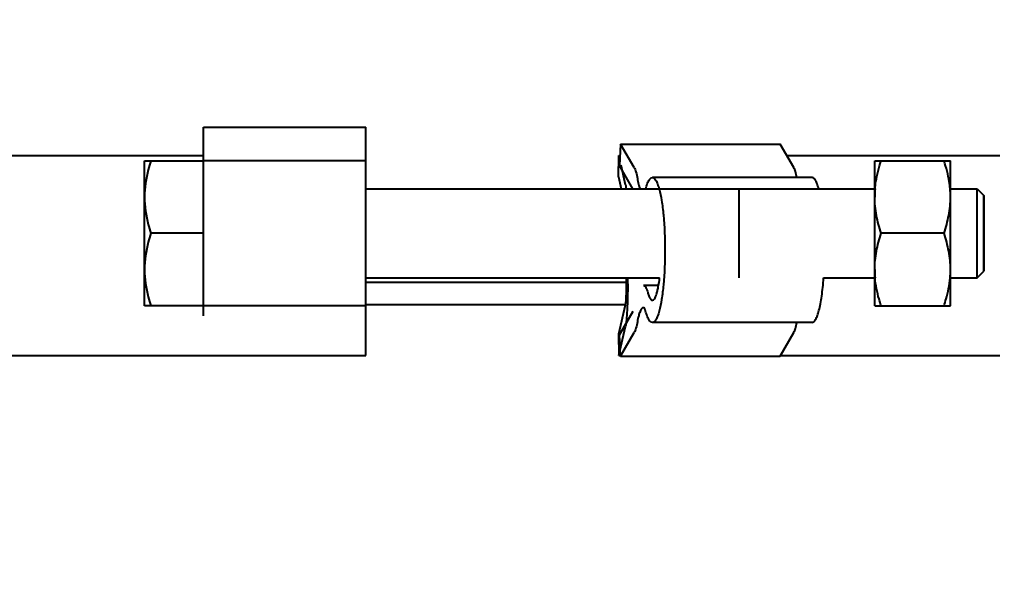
# Model space of a CAD drawing. Header units: millimetres. Extents: x 789 to 3710, y 100 to 2803.
# Drawn here: x 1462 to 1549.3, y 1420.8 to 1470.6 of the extents above; entities that cross this region are included whole.
import ezdxf

# ---------------------------------------------------------------- set-up
doc = ezdxf.new("R2010")
doc.units = ezdxf.units.MM
doc.header["$LTSCALE"] = 217.8
doc.header["$PDMODE"] = 3
doc.header["$PDSIZE"] = 8
doc.layers.get('0').update_dxf_attribs({"linetype": 'CONTINUOUS'})
doc.layers.get('Defpoints').update_dxf_attribs({"linetype": 'CONTINUOUS'})
doc.layers.add('00_BUW_DATUM', color=7, linetype='CONTINUOUS')
doc.layers.add('02___PRT_ALL_AXES', color=7, linetype='CONTINUOUS')
doc.styles.get("Standard").update_dxf_attribs({"font": 'times.ttf'})
doc.dimstyles.new('DIMSTYLE_1', dxfattribs={"dimtxt": 23.333333, "dimasz": 23.333333, "dimexe": 1.5, "dimexo": 1, "dimgap": 0.875, "dimtad": 1, "dimdec": 0, "dimdsep": 46, "dimtxsty": 'Standard', "dimblk": '_FILLED', "dimblk1": '_FILLED', "dimblk2": '_FILLED', "dimcen": 0.09, "dimazin": 2, "dimtp": 0.01, "dimtm": 0.01, "dimtfac": 1, "dimtdec": 0, "dimtofl": 0, "dimtmove": 0, "dimatfit": 3, "dimldrblk": '_FILLED', "dimfxl": 0, "dimtolj": 1, "dimarcsym": 0})

# ---------------------------------------------------------------- blocks, each defined once
blk = doc.blocks.new('_FILLED')
at = {"color": 0, "linetype": 'ByBlock'}
blk.add_solid([(0, 0), (-1, 0.2143), (-1, -0.2143)], dxfattribs=at)
blk = doc.blocks.new('*D89')
at = {"color": 0, "linetype": 'Continuous', "lineweight": -2}
for p, q in [((1494.618, 1518.941), (2013.972, 1518.941)), ((2012.472, 1495.608), (2012.472, 236.375)), ((1517.948, 213.041), (2013.972, 213.041))]:
    blk.add_line(p, q, dxfattribs=at)
at = {"layer": 'Defpoints', "color": 0}
for p in [(1493.618, 1518.941), (1516.948, 213.041), (2012.472, 213.041)]:
    blk.add_point(p, dxfattribs=at)
at = {"color": 0, "linetype": 'ByBlock', "lineweight": -2, "xscale": 23.3333333333, "yscale": 23.3333333333, "zscale": 23.3333333333}
for p, rotation in [((2012.472, 1518.941), 90), ((2012.472, 213.041), 270)]:
    blk.add_blockref('_FILLED', p, dxfattribs=dict(at, rotation=rotation))
at = {"color": 0, "insert": (1999.728, 865.991), "char_height": 23.33333, "attachment_point": 5, "rotation": 90}
blk.add_mtext('\\A1;\\A1;1305', dxfattribs=at)
blk = doc.blocks.new('*D90')
at = {"color": 0, "linetype": 'Continuous', "lineweight": -2}
for p, q in [((1609.813, 1458.411), (1920.767, 1458.411)), ((1919.267, 1435.078), (1919.267, 236.464)), ((1515.651, 213.131), (1920.767, 213.131))]:
    blk.add_line(p, q, dxfattribs=at)
at = {"layer": 'Defpoints', "color": 0}
for p in [(1608.813, 1458.411), (1514.651, 213.131), (1919.267, 213.131)]:
    blk.add_point(p, dxfattribs=at)
at = {"color": 0, "linetype": 'ByBlock', "lineweight": -2, "xscale": 23.3333333333, "yscale": 23.3333333333, "zscale": 23.3333333333}
for p, rotation in [((1919.267, 1458.411), 90), ((1919.267, 213.131), 270)]:
    blk.add_blockref('_FILLED', p, dxfattribs=dict(at, rotation=rotation))
at = {"color": 0, "insert": (1906.524, 835.771), "char_height": 23.33333, "attachment_point": 5, "rotation": 90}
blk.add_mtext('\\A1;\\A1;1245', dxfattribs=at)

msp = doc.modelspace()

# ---------------------------------------------------------------- linework, layer by layer
at = {"color": 0, "linetype": 'Continuous'}
for p, q in [((1478.5446, 1444.0443), (1478.5446, 1460.9455)), ((1478.5446, 1460.9455), (1493.0846, 1460.9455)), ((1493.0846, 1444.1382), (1493.0846, 1460.9455)), ((1515.9524, 1459.4455), (1515.8526, 1457.5299)), ((1515.9524, 1459.4455), (1530.2714, 1459.4456)), ((1517.1722, 1457.3382), (1515.9524, 1459.4455)), ((1531.4912, 1457.3382), (1530.2714, 1459.4456)), ((1493.0846, 1457.9412), (1478.5446, 1457.9412)), ((1517.0616, 1455.4412), (1515.8526, 1457.5299)), ((1533.1236, 1456.4413), (1518.8045, 1456.4412)), ((1493.0846, 1455.4412), (1538.7446, 1455.4412)), ((1526.5446, 1455.4412), (1526.5446, 1447.4412)), ((1545.5446, 1455.4412), (1547.9446, 1455.4412)), ((1548.5446, 1454.8412), (1548.5446, 1448.0412)), ((1493.0846, 1447.4412), (1519.454, 1447.4412)), ((1534.1653, 1447.4412), (1538.7446, 1447.4412)), ((1545.5446, 1447.4412), (1547.9446, 1447.4412)), ((1516.453, 1447.0412), (1493.0846, 1447.0412)), ((1519.3589, 1446.7717), (1517.9949, 1446.7717)), ((1517.9951, 1446.7717), (1518.0406, 1446.7663)), ((1493.0846, 1444.9412), (1478.5446, 1444.9412)), ((1518.0264, 1444.7679), (1517.9951, 1444.7717)), ((1515.8526, 1442.3526), (1517.0724, 1444.4599)), ((1533.1236, 1443.4413), (1518.8045, 1443.4412)), ((1515.9524, 1440.4369), (1515.8526, 1442.3526)), ((1515.9524, 1440.4369), (1517.1722, 1442.5443)), ((1530.2715, 1440.437), (1531.4913, 1442.5443)), ((1515.9524, 1440.4369), (1530.2715, 1440.437))]:
    msp.add_line(p, q, dxfattribs=at)
for points, knots in [([(1517.1722, 1457.3382), (1517.2413, 1457.2188), (1517.3519, 1456.8957), (1517.4227, 1456.5664), (1517.4577, 1456.37)], [0, 0, 0, 0, 0.4088824, 1, 1, 1, 1]), ([(1531.7635, 1456.4423), (1531.7295, 1456.6233), (1531.6611, 1456.9283), (1531.5558, 1457.2267), (1531.4912, 1457.3382)], [0, 0, 0, 0, 0.5883487, 1, 1, 1, 1]), ([(1517.4577, 1456.37), (1517.4895, 1456.191), (1517.5548, 1455.8768), (1517.6492, 1455.5688), (1517.7036, 1455.4407)], [0, 0, 0, 0, 0.5664763, 1, 1, 1, 1]), ([(1518.2031, 1455.4419), (1518.2432, 1455.5873), (1518.3261, 1455.8468), (1518.4777, 1456.1974), (1518.6699, 1456.4412), (1518.8045, 1456.4412)], [0, 0, 0, 0, 0.3761405, 0.6646876, 1, 1, 1, 1]), ([(1518.8045, 1456.4412), (1518.939, 1456.4413), (1519.1312, 1456.1976), (1519.2828, 1455.8471), (1519.3657, 1455.5877), (1519.4058, 1455.4423)], [0, 0, 0, 0, 0.3353061, 0.6238455, 1, 1, 1, 1]), ([(1533.7249, 1455.4424), (1533.6847, 1455.5878), (1533.6019, 1455.8472), (1533.4503, 1456.1976), (1533.258, 1456.4413), (1533.1235, 1456.4413)], [0, 0, 0, 0, 0.3761524, 0.6646899, 1, 1, 1, 1]), ([(1519.4058, 1455.4423), (1519.4999, 1455.1013), (1519.6541, 1454.3169), (1519.8763, 1452.484), (1519.9333, 1450.9896), (1519.9333, 1449.9412)], [0, 0, 0, 0, 0.1916357, 0.4320505, 1, 1, 1, 1]), ([(1519.9333, 1449.9412), (1519.9333, 1448.8975), (1519.8767, 1447.409), (1519.6565, 1445.5817), (1519.5036, 1444.7983), (1519.4105, 1444.4571)], [0, 0, 0, 0, 0.5672338, 0.8077594, 1, 1, 1, 1]), ([(1518.8046, 1445.4413), (1518.8822, 1445.4413), (1518.9997, 1445.564), (1519.0959, 1445.7564), (1519.1827, 1445.9894), (1519.2615, 1446.2778), (1519.3658, 1446.7662), (1519.4218, 1447.1613), (1519.4542, 1447.4405)], [0, 0, 0, 0, 0.1075374, 0.195296, 0.3087728, 0.4476411, 0.610557, 1, 1, 1, 1]), ([(1533.1236, 1443.4413), (1533.1834, 1443.4412), (1533.2808, 1443.4927), (1533.3782, 1443.6033), (1533.4947, 1443.7839), (1533.6259, 1444.0967), (1533.7654, 1444.5663), (1533.8923, 1445.1504), (1534.004, 1445.8369), (1534.0977, 1446.6115), (1534.1449, 1447.1563), (1534.1655, 1447.4406)], [0, 0, 0, 0, 0.0422182, 0.0702961, 0.1045271, 0.1929803, 0.308513, 0.4497674, 0.6143042, 0.7989522, 1, 1, 1, 1]), ([(1518.0406, 1446.7663), (1518.0752, 1446.7581), (1518.149, 1446.704), (1518.2803, 1446.4979), (1518.3436, 1446.2962), (1518.3851, 1446.1445)], [0, 0, 0, 0, 0.1458262, 0.3543027, 1, 1, 1, 1]), ([(1518.3851, 1446.1445), (1518.413, 1446.0422), (1518.4707, 1445.8596), (1518.5763, 1445.6134), (1518.7103, 1445.4412), (1518.8046, 1445.4413)], [0, 0, 0, 0, 0.3766266, 0.6654721, 1, 1, 1, 1]), ([(1517.9951, 1444.7716), (1517.9387, 1444.7717), (1517.8483, 1444.7037), (1517.7674, 1444.5794), (1517.6649, 1444.367), (1517.5557, 1444.0078), (1517.4897, 1443.6922), (1517.4577, 1443.5125)], [0, 0, 0, 0, 0.1192616, 0.2075228, 0.3191372, 0.614002, 1, 1, 1, 1]), ([(1518.1986, 1444.4571), (1518.1797, 1444.5263), (1518.1454, 1444.6326), (1518.0836, 1444.7385), (1518.0468, 1444.7597)], [0, 0, 0, 0, 0.6280787, 1, 1, 1, 1]), ([(1518.8045, 1443.4412), (1518.6684, 1443.4412), (1518.4748, 1443.6899), (1518.3224, 1444.0456), (1518.239, 1444.3092), (1518.1986, 1444.4571)], [0, 0, 0, 0, 0.3345475, 0.6233559, 1, 1, 1, 1]), ([(1519.4105, 1444.4571), (1519.3701, 1444.3092), (1519.2867, 1444.0456), (1519.1343, 1443.6899), (1518.9406, 1443.4412), (1518.8045, 1443.4412)], [0, 0, 0, 0, 0.376644, 0.6654524, 1, 1, 1, 1]), ([(1517.4577, 1443.5125), (1517.4227, 1443.3161), (1517.3519, 1442.9868), (1517.2413, 1442.6637), (1517.1722, 1442.5443)], [0, 0, 0, 0, 0.5911177, 1, 1, 1, 1]), ([(1531.4913, 1442.5443), (1531.5558, 1442.6558), (1531.6612, 1442.9542), (1531.7296, 1443.2592), (1531.7635, 1443.4402)], [0, 0, 0, 0, 0.4116513, 1, 1, 1, 1])]:
    msp.add_open_spline(points, degree=3, knots=knots, dxfattribs=at)
msp.add_open_spline([(1518.0468, 1444.7597), (1518.0404, 1444.7633), (1518.0335, 1444.7663), (1518.0264, 1444.7679)], degree=3, dxfattribs=at)
at = {"layer": '00_BUW_DATUM', "color": 0, "linetype": 'Continuous'}
for p, q in [((1473.2446, 1444.9412), (1473.2446, 1457.9412)), ((1473.2446, 1457.9412), (1478.5446, 1457.9412)), ((1538.7446, 1444.9412), (1538.7446, 1457.9412)), ((1538.7446, 1457.9412), (1545.5446, 1457.9412)), ((1545.5446, 1444.9412), (1545.5446, 1457.9412)), ((1547.9446, 1447.4412), (1547.9446, 1455.4412)), ((1547.9446, 1455.4412), (1548.5446, 1454.8412)), ((1548.5446, 1448.0412), (1548.5446, 1454.8412)), ((1478.5446, 1451.4412), (1473.8252, 1451.4412)), ((1544.9641, 1451.4412), (1539.3252, 1451.4412)), ((1547.9446, 1447.4412), (1548.5446, 1448.0412)), ((1478.5446, 1444.9412), (1473.2446, 1444.9412)), ((1538.7446, 1444.9412), (1545.5446, 1444.9412))]:
    msp.add_line(p, q, dxfattribs=at)
for centre, start, end in [((1547.2971, 1454.6888), 174.972028, 179.983599), ((1536.9921, 1454.6888), 0.016401, 5.027972), ((1547.2971, 1448.1937), 180.016401, 185.027975), ((1536.9921, 1448.1937), 354.972025, 359.983599)]:
    msp.add_arc(centre, 8.5525, start, end, dxfattribs=at)
for points, knots in [([(1473.8252, 1457.9412), (1473.7373, 1457.6777), (1473.4165, 1456.6231), (1473.2446, 1455.5164), (1473.2446, 1454.6912)], [0, 0, 0, 0, 0.2518921, 1, 1, 1, 1]), ([(1538.7775, 1455.4384), (1538.7962, 1455.6506), (1538.902, 1456.4999), (1539.1221, 1457.332), (1539.3252, 1457.9412)], [0, 0, 0, 0, 0.2490962, 1, 1, 1, 1]), ([(1545.5117, 1455.4384), (1545.4931, 1455.6506), (1545.3873, 1456.4999), (1545.1672, 1457.332), (1544.9641, 1457.9412)], [0, 0, 0, 0, 0.2490962, 1, 1, 1, 1]), ([(1473.2446, 1454.6912), (1473.2446, 1453.8661), (1473.4165, 1452.7594), (1473.7373, 1451.7048), (1473.8252, 1451.4412)], [0, 0, 0, 0, 0.7481079, 1, 1, 1, 1]), ([(1539.3252, 1451.4412), (1539.1499, 1451.9669), (1538.8565, 1453.0351), (1538.7446, 1454.1412), (1538.7446, 1454.6912)], [0, 0, 0, 0, 0.5018729, 1, 1, 1, 1]), ([(1544.9641, 1451.4412), (1545.1393, 1451.9669), (1545.4328, 1453.0351), (1545.5446, 1454.1412), (1545.5446, 1454.6912)], [0, 0, 0, 0, 0.5018729, 1, 1, 1, 1]), ([(1473.8252, 1451.4412), (1473.7373, 1451.1777), (1473.4165, 1450.1231), (1473.2446, 1449.0164), (1473.2446, 1448.1912)], [0, 0, 0, 0, 0.2518921, 1, 1, 1, 1]), ([(1538.7446, 1448.1912), (1538.7446, 1448.7412), (1538.8565, 1449.8474), (1539.1499, 1450.9155), (1539.3252, 1451.4412)], [0, 0, 0, 0, 0.4981271, 1, 1, 1, 1]), ([(1545.5446, 1448.1912), (1545.5446, 1448.7412), (1545.4328, 1449.8474), (1545.1393, 1450.9155), (1544.9641, 1451.4412)], [0, 0, 0, 0, 0.4981271, 1, 1, 1, 1]), ([(1473.2446, 1448.1912), (1473.2446, 1447.3661), (1473.4165, 1446.2594), (1473.7373, 1445.2048), (1473.8252, 1444.9412)], [0, 0, 0, 0, 0.7481079, 1, 1, 1, 1]), ([(1539.3252, 1444.9412), (1539.2572, 1445.1452), (1539.0039, 1445.9616), (1538.8335, 1446.8065), (1538.7775, 1447.4441)], [0, 0, 0, 0, 0.2514359, 1, 1, 1, 1]), ([(1544.9641, 1444.9412), (1545.0321, 1445.1452), (1545.2854, 1445.9616), (1545.4558, 1446.8065), (1545.5117, 1447.4441)], [0, 0, 0, 0, 0.2514359, 1, 1, 1, 1])]:
    msp.add_open_spline(points, degree=3, knots=knots, dxfattribs=at)
at = {"layer": '02___PRT_ALL_AXES', "color": 0, "linetype": 'Continuous'}
for p, q in [((1167.4999, 1458.4112), (1478.5446, 1458.4112)), ((1515.7555, 1456.4986), (1515.7963, 1458.4112)), ((1515.8795, 1458.0465), (1515.7963, 1458.4112)), ((1515.7963, 1458.4112), (1515.8985, 1458.4112)), ((1530.8702, 1458.4112), (1818.6694, 1458.4112)), ((1516.3951, 1455.7865), (1515.9902, 1457.5613)), ((1515.7555, 1456.4986), (1515.9967, 1455.4412)), ((1516.453, 1447.4412), (1516.453, 1446.9212)), ((1516.5926, 1446.9212), (1516.5926, 1447.4412)), ((1516.3543, 1445.0412), (1493.0846, 1445.0412)), ((1516.3543, 1445.0086), (1515.7555, 1442.3839)), ((1493.0846, 1440.4713), (1493.0846, 1444.1382)), ((1515.7963, 1440.4713), (1516.3951, 1443.0959)), ((1515.7555, 1442.3839), (1515.7963, 1440.4713)), ((1167.4999, 1440.4713), (1493.0846, 1440.4713)), ((1515.7963, 1440.4713), (1515.9524, 1440.4713)), ((1530.2914, 1440.4713), (1818.6694, 1440.4713))]:
    msp.add_line(p, q, dxfattribs=at)
msp.add_arc((1515.4081, 1445.2231), 0.9702, 347.224827, 349.189323, dxfattribs=at)
for points, knots in [([(1516.3951, 1455.7865), (1516.4004, 1455.7635), (1516.4236, 1455.6498), (1516.4396, 1455.5346), (1516.4509, 1455.4429)], [0, 0, 0, 0, 0.2034636, 1, 1, 1, 1]), ([(1516.453, 1446.9212), (1516.453, 1446.5384), (1516.4356, 1445.9121), (1516.4074, 1445.2818), (1516.3611, 1445.0411)], [0, 0, 0, 0, 0.6096613, 1, 1, 1, 1]), ([(1516.5926, 1446.9212), (1516.5926, 1446.1279), (1516.5756, 1445.0368), (1516.4892, 1443.7628), (1516.437, 1443.2793), (1516.3951, 1443.0959)], [0, 0, 0, 0, 0.6207843, 0.852809, 1, 1, 1, 1])]:
    msp.add_open_spline(points, degree=3, knots=knots, dxfattribs=at)

# ---------------------------------------------------------------- dimensions: what is measured, and where the dimension line sits
at = {"color": 0, "linetype": 'Continuous'}
for base, p1, p2, text, picture, middle in [((2012.4717, 213.0412), (1493.6175, 1518.9412), (1516.9483, 213.0412), '\\A1;1305', '*D89', (2012.4717, 865.9912)), ((1919.2674, 213.1309), (1608.813, 1458.4112), (1514.6505, 213.1309), '\\A1;1245', '*D90', (1919.2674, 835.7711))]:
    dim = msp.add_linear_dim(base=base, p1=p1, p2=p2, angle=90, text=text, dimstyle='DIMSTYLE_1', override={"dimtxsty": 'Standard', "dimldrblk": '_FILLED'}, dxfattribs=at)
    dim.commit()
    dim.dimension.update_dxf_attribs({"geometry": picture, "text_midpoint": middle, "dimtype": 160})

doc.saveas('drawing.dxf')
